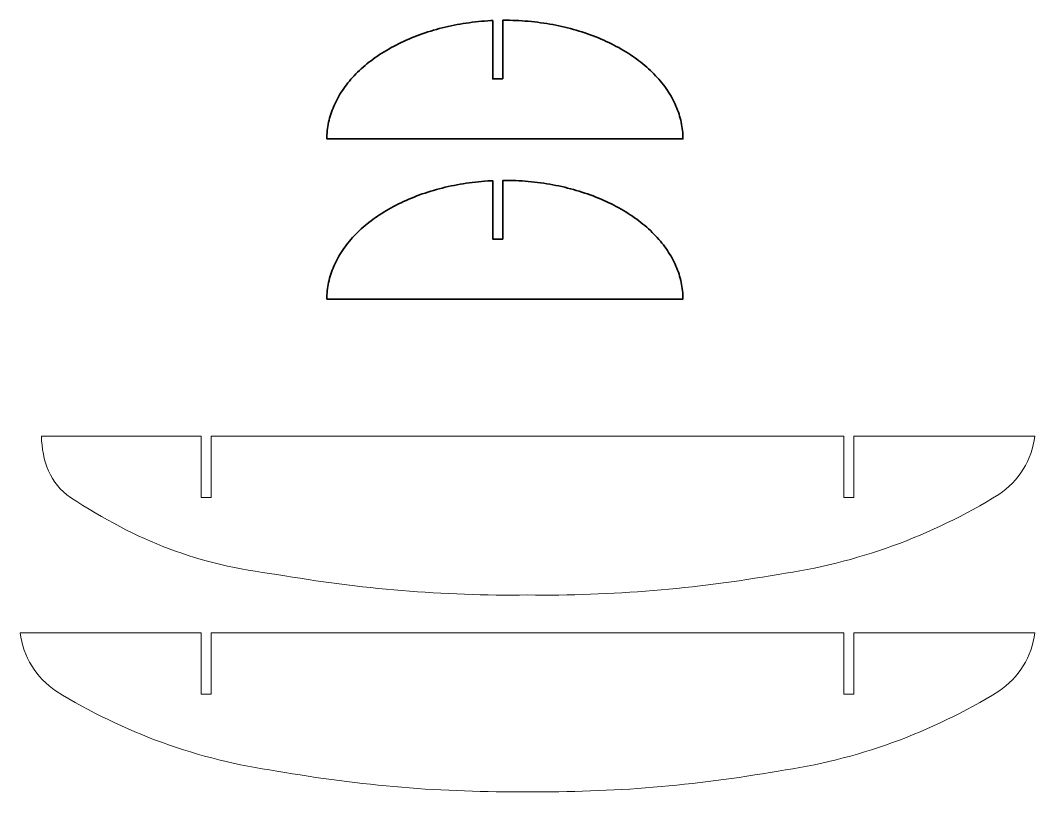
# Model space of a CAD drawing. Header units: centimetres. Extents: x -222 to 550, y -207 to 224.
# Drawn here: x 12.7 to 113, y -203.6 to -127.3 of the extents above; entities that cross this region are included whole.
import ezdxf

# ---------------------------------------------------------------- set-up
doc = ezdxf.new("R2010")
doc.units = ezdxf.units.CM
doc.header["$MEASUREMENT"] = 0

msp = doc.modelspace()

# ---------------------------------------------------------------- linework, layer by layer
at = {"color": 114, "lineweight": 35}
for points in [[(60.39351, -133.05789), (60.39351, -133.05789), (59.39351, -133.05789), (59.39351, -133.05789), (59.39351, -133.05789), (59.39351, -133.05789), (59.39351, -127.28581), (59.39351, -127.28581), (59.39351, -127.28581), (59.39351, -127.28581), (59.2019, -127.29478), (59.2019, -127.29478), (59.2019, -127.29478), (59.2019, -127.29478), (58.89411, -127.31281), (58.89411, -127.31281), (58.89411, -127.31281), (58.89411, -127.31281), (58.58686, -127.33444), (58.58686, -127.33444), (58.58686, -127.33444), (58.58686, -127.33444), (58.28022, -127.35965), (58.28022, -127.35965), (58.28022, -127.35965), (58.28022, -127.35965), (57.9743, -127.38845), (57.9743, -127.38845), (57.9743, -127.38845), (57.9743, -127.38845), (57.66918, -127.42081), (57.66918, -127.42081), (57.66918, -127.42081), (57.66918, -127.42081), (57.36496, -127.45673), (57.36496, -127.45673), (57.36496, -127.45673), (57.36496, -127.45673), (57.06173, -127.4962), (57.06173, -127.4962), (57.06173, -127.4962), (57.06173, -127.4962), (56.75959, -127.53921), (56.75959, -127.53921), (56.75959, -127.53921), (56.75959, -127.53921), (56.45863, -127.58575), (56.45863, -127.58575), (56.45863, -127.58575), (56.45863, -127.58575), (56.15894, -127.63578), (56.15894, -127.63578), (56.15894, -127.63578), (56.15894, -127.63578), (55.86062, -127.68932), (55.86062, -127.68932), (55.86062, -127.68932), (55.86062, -127.68932), (55.56376, -127.74634), (55.56376, -127.74634), (55.56376, -127.74634), (55.56376, -127.74634), (55.26844, -127.80682), (55.26844, -127.80682), (55.26844, -127.80682), (55.26844, -127.80682), (54.97476, -127.87074), (54.97476, -127.87074), (54.97476, -127.87074), (54.97476, -127.87074), (54.68282, -127.93808), (54.68282, -127.93808), (54.68282, -127.93808), (54.68282, -127.93808), (54.39269, -128.00882), (54.39269, -128.00882), (54.39269, -128.00882), (54.39269, -128.00882), (54.10447, -128.08295), (54.10447, -128.08295), (54.10447, -128.08295), (54.10447, -128.08295), (53.81825, -128.16043), (53.81825, -128.16043), (53.81825, -128.16043), (53.81825, -128.16043), (53.53412, -128.24124), (53.53412, -128.24124), (53.53412, -128.24124), (53.53412, -128.24124), (53.25216, -128.32536), (53.25216, -128.32536), (53.25216, -128.32536), (53.25216, -128.32536), (52.97247, -128.41276), (52.97247, -128.41276), (52.97247, -128.41276), (52.97247, -128.41276), (52.69511, -128.50341), (52.69511, -128.50341), (52.69511, -128.50341), (52.69511, -128.50341), (52.4202, -128.5973), (52.4202, -128.5973), (52.4202, -128.5973), (52.4202, -128.5973), (52.14779, -128.69438), (52.14779, -128.69438), (52.14779, -128.69438), (52.14779, -128.69438), (51.87798, -128.79462), (51.87798, -128.79462), (51.87798, -128.79462), (51.87798, -128.79462), (51.61087, -128.89802), (51.61087, -128.89802), (51.61087, -128.89802), (51.61087, -128.89802), (51.34651, -129.00451), (51.34651, -129.00451), (51.34651, -129.00451), (51.34651, -129.00451), (51.08501, -129.11407), (51.08501, -129.11407), (51.08501, -129.11407), (51.08501, -129.11407), (50.82643, -129.22668), (50.82643, -129.22668), (50.82643, -129.22668), (50.82643, -129.22668), (50.57087, -129.34229), (50.57087, -129.34229), (50.57087, -129.34229), (50.57087, -129.34229), (50.31838, -129.46087), (50.31838, -129.46087), (50.31838, -129.46087), (50.31838, -129.46087), (50.06907, -129.58238), (50.06907, -129.58238), (50.06907, -129.58238), (50.06907, -129.58238), (49.82299, -129.70678), (49.82299, -129.70678), (49.82299, -129.70678), (49.82299, -129.70678), (49.58023, -129.83404), (49.58023, -129.83404), (49.58023, -129.83404), (49.58023, -129.83404), (49.34086, -129.96412), (49.34086, -129.96412), (49.34086, -129.96412), (49.34086, -129.96412), (49.10495, -130.09698), (49.10495, -130.09698), (49.10495, -130.09698), (49.10495, -130.09698), (48.87259, -130.23257), (48.87259, -130.23257), (48.87259, -130.23257), (48.87259, -130.23257), (48.64383, -130.37085), (48.64383, -130.37085), (48.64383, -130.37085), (48.64383, -130.37085), (48.41875, -130.5118), (48.41875, -130.5118), (48.41875, -130.5118), (48.41875, -130.5118), (48.19743, -130.65534), (48.19743, -130.65534), (48.19743, -130.65534), (48.19743, -130.65534), (47.97991, -130.80146), (47.97991, -130.80146), (47.97991, -130.80146), (47.97991, -130.80146), (47.76629, -130.95008), (47.76629, -130.95008), (47.76629, -130.95008), (47.76629, -130.95008), (47.55661, -131.10119), (47.55661, -131.10119), (47.55661, -131.10119), (47.55661, -131.10119), (47.35095, -131.25472), (47.35095, -131.25472), (47.35095, -131.25472), (47.35095, -131.25472), (47.14937, -131.41063), (47.14937, -131.41063), (47.14937, -131.41063), (47.14937, -131.41063), (46.95193, -131.56888), (46.95193, -131.56888), (46.95193, -131.56888), (46.95193, -131.56888), (46.75868, -131.7294), (46.75868, -131.7294), (46.75868, -131.7294), (46.75868, -131.7294), (46.56971, -131.89216), (46.56971, -131.89216), (46.56971, -131.89216), (46.56971, -131.89216), (46.38504, -132.0571), (46.38504, -132.0571), (46.38504, -132.0571), (46.38504, -132.0571), (46.20475, -132.22418), (46.20475, -132.22418), (46.20475, -132.22418), (46.20475, -132.22418), (46.0289, -132.39333), (46.0289, -132.39333), (46.0289, -132.39333), (46.0289, -132.39333), (45.85753, -132.56452), (45.85753, -132.56452), (45.85753, -132.56452), (45.85753, -132.56452), (45.6907, -132.73768), (45.6907, -132.73768), (45.6907, -132.73768), (45.6907, -132.73768), (45.52846, -132.91276), (45.52846, -132.91276), (45.52846, -132.91276), (45.52846, -132.91276), (45.37085, -133.08971), (45.37085, -133.08971), (45.37085, -133.08971), (45.37085, -133.08971), (45.21794, -133.26849), (45.21794, -133.26849), (45.21794, -133.26849), (45.21794, -133.26849), (45.06976, -133.44902), (45.06976, -133.44902), (45.06976, -133.44902), (45.06976, -133.44902), (44.92636, -133.63124), (44.92636, -133.63124), (44.92636, -133.63124), (44.92636, -133.63124), (44.78779, -133.81513), (44.78779, -133.81513), (44.78779, -133.81513), (44.78779, -133.81513), (44.65408, -134.00059), (44.65408, -134.00059), (44.65408, -134.00059), (44.65408, -134.00059), (44.52529, -134.1876), (44.52529, -134.1876), (44.52529, -134.1876), (44.52529, -134.1876), (44.40143, -134.37608), (44.40143, -134.37608), (44.40143, -134.37608), (44.40143, -134.37608), (44.28257, -134.56597), (44.28257, -134.56597), (44.28257, -134.56597), (44.28257, -134.56597), (44.16874, -134.75723), (44.16874, -134.75723), (44.16874, -134.75723), (44.16874, -134.75723), (44.05995, -134.9498), (44.05995, -134.9498), (44.05995, -134.9498), (44.05995, -134.9498), (43.95627, -135.1436), (43.95627, -135.1436), (43.95627, -135.1436), (43.95627, -135.1436), (43.8577, -135.33858), (43.8577, -135.33858), (43.8577, -135.33858), (43.8577, -135.33858), (43.76429, -135.53469), (43.76429, -135.53469), (43.76429, -135.53469), (43.76429, -135.53469), (43.67606, -135.73185), (43.67606, -135.73185), (43.67606, -135.73185), (43.67606, -135.73185), (43.59305, -135.93001), (43.59305, -135.93001), (43.59305, -135.93001), (43.59305, -135.93001), (43.51526, -136.12912), (43.51526, -136.12912), (43.51526, -136.12912), (43.51526, -136.12912), (43.44274, -136.32911), (43.44274, -136.32911), (43.44274, -136.32911), (43.44274, -136.32911), (43.3755, -136.52991), (43.3755, -136.52991), (43.3755, -136.52991), (43.3755, -136.52991), (43.31356, -136.73146), (43.31356, -136.73146), (43.31356, -136.73146), (43.31356, -136.73146), (43.25694, -136.93371), (43.25694, -136.93371), (43.25694, -136.93371), (43.25694, -136.93371), (43.20567, -137.13659), (43.20567, -137.13659), (43.20567, -137.13659), (43.20567, -137.13659), (43.15975, -137.34004), (43.15975, -137.34004), (43.15975, -137.34004), (43.15975, -137.34004), (43.11919, -137.54399), (43.11919, -137.54399), (43.11919, -137.54399), (43.11919, -137.54399), (43.08403, -137.74838), (43.08403, -137.74838), (43.08403, -137.74838), (43.08403, -137.74838), (43.05424, -137.95315), (43.05424, -137.95315), (43.05424, -137.95315), (43.05424, -137.95315), (43.02986, -138.15826), (43.02986, -138.15826), (43.02986, -138.15826), (43.02986, -138.15826), (43.0109, -138.36359), (43.0109, -138.36359), (43.0109, -138.36359), (43.0109, -138.36359), (42.99734, -138.56913), (42.99734, -138.56913), (42.99734, -138.56913), (42.99734, -138.56913), (42.98921, -138.77479), (42.98921, -138.77479), (42.98921, -138.77479), (42.98921, -138.77479), (42.9865, -138.98051), (42.9865, -138.98051), (42.9865, -138.98051), (42.9865, -138.98051), (78.1952, -138.98056), (78.1952, -138.98056), (78.1952, -138.98056), (78.1952, -138.98056), (78.19249, -138.77483), (78.19249, -138.77483), (78.19249, -138.77483), (78.19249, -138.77483), (78.18436, -138.56917), (78.18436, -138.56917), (78.18436, -138.56917), (78.18436, -138.56917), (78.17081, -138.36363), (78.17081, -138.36363), (78.17081, -138.36363), (78.17081, -138.36363), (78.15184, -138.15829), (78.15184, -138.15829), (78.15184, -138.15829), (78.15184, -138.15829), (78.12746, -137.95319), (78.12746, -137.95319), (78.12746, -137.95319), (78.12746, -137.95319), (78.09769, -137.74842), (78.09769, -137.74842), (78.09769, -137.74842), (78.09769, -137.74842), (78.06251, -137.54402), (78.06251, -137.54402), (78.06251, -137.54402), (78.06251, -137.54402), (78.02196, -137.34007), (78.02196, -137.34007), (78.02196, -137.34007), (78.02196, -137.34007), (77.97604, -137.13663), (77.97604, -137.13663), (77.97604, -137.13663), (77.97604, -137.13663), (77.92476, -136.93375), (77.92476, -136.93375), (77.92476, -136.93375), (77.92476, -136.93375), (77.86814, -136.73149), (77.86814, -136.73149), (77.86814, -136.73149), (77.86814, -136.73149), (77.80621, -136.52994), (77.80621, -136.52994), (77.80621, -136.52994), (77.80621, -136.52994), (77.73897, -136.32913), (77.73897, -136.32913), (77.73897, -136.32913), (77.73897, -136.32913), (77.66645, -136.12914), (77.66645, -136.12914), (77.66645, -136.12914), (77.66645, -136.12914), (77.58866, -135.93003), (77.58866, -135.93003), (77.58866, -135.93003), (77.58866, -135.93003), (77.50564, -135.73188), (77.50564, -135.73188), (77.50564, -135.73188), (77.50564, -135.73188), (77.41742, -135.53471), (77.41742, -135.53471), (77.41742, -135.53471), (77.41742, -135.53471), (77.32401, -135.3386), (77.32401, -135.3386), (77.32401, -135.3386), (77.32401, -135.3386), (77.22544, -135.14362), (77.22544, -135.14362), (77.22544, -135.14362), (77.22544, -135.14362), (77.12176, -134.94981), (77.12176, -134.94981), (77.12176, -134.94981), (77.12176, -134.94981), (77.01297, -134.75726), (77.01297, -134.75726), (77.01297, -134.75726), (77.01297, -134.75726), (76.89914, -134.566), (76.89914, -134.566), (76.89914, -134.566), (76.89914, -134.566), (76.78027, -134.37609), (76.78027, -134.37609), (76.78027, -134.37609), (76.78027, -134.37609), (76.65643, -134.18762), (76.65643, -134.18762), (76.65643, -134.18762), (76.65643, -134.18762), (76.52763, -134.0006), (76.52763, -134.0006), (76.52763, -134.0006), (76.52763, -134.0006), (76.39392, -133.81514), (76.39392, -133.81514), (76.39392, -133.81514), (76.39392, -133.81514), (76.25535, -133.63126), (76.25535, -133.63126), (76.25535, -133.63126), (76.25535, -133.63126), (76.11194, -133.44903), (76.11194, -133.44903), (76.11194, -133.44903), (76.11194, -133.44903), (75.96377, -133.2685), (75.96377, -133.2685), (75.96377, -133.2685), (75.96377, -133.2685), (75.81085, -133.08973), (75.81085, -133.08973), (75.81085, -133.08973), (75.81085, -133.08973), (75.65325, -132.91277), (75.65325, -132.91277), (75.65325, -132.91277), (75.65325, -132.91277), (75.491, -132.73769), (75.491, -132.73769), (75.491, -132.73769), (75.491, -132.73769), (75.32417, -132.56452), (75.32417, -132.56452), (75.32417, -132.56452), (75.32417, -132.56452), (75.1528, -132.39334), (75.1528, -132.39334), (75.1528, -132.39334), (75.1528, -132.39334), (74.97695, -132.22418), (74.97695, -132.22418), (74.97695, -132.22418), (74.97695, -132.22418), (74.79666, -132.0571), (74.79666, -132.0571), (74.79666, -132.0571), (74.79666, -132.0571), (74.61199, -131.89216), (74.61199, -131.89216), (74.61199, -131.89216), (74.61199, -131.89216), (74.42301, -131.7294), (74.42301, -131.7294), (74.42301, -131.7294), (74.42301, -131.7294), (74.22977, -131.56887), (74.22977, -131.56887), (74.22977, -131.56887), (74.22977, -131.56887), (74.03232, -131.41063), (74.03232, -131.41063), (74.03232, -131.41063), (74.03232, -131.41063), (73.83074, -131.25472), (73.83074, -131.25472), (73.83074, -131.25472), (73.83074, -131.25472), (73.62508, -131.10118), (73.62508, -131.10118), (73.62508, -131.10118), (73.62508, -131.10118), (73.4154, -130.95008), (73.4154, -130.95008), (73.4154, -130.95008), (73.4154, -130.95008), (73.20177, -130.80145), (73.20177, -130.80145), (73.20177, -130.80145), (73.20177, -130.80145), (72.98426, -130.65533), (72.98426, -130.65533), (72.98426, -130.65533), (72.98426, -130.65533), (72.76293, -130.51178), (72.76293, -130.51178), (72.76293, -130.51178), (72.76293, -130.51178), (72.53785, -130.37084), (72.53785, -130.37084), (72.53785, -130.37084), (72.53785, -130.37084), (72.30909, -130.23256), (72.30909, -130.23256), (72.30909, -130.23256), (72.30909, -130.23256), (72.07673, -130.09697), (72.07673, -130.09697), (72.07673, -130.09697), (72.07673, -130.09697), (71.84082, -129.9641), (71.84082, -129.9641), (71.84082, -129.9641), (71.84082, -129.9641), (71.60145, -129.83403), (71.60145, -129.83403), (71.60145, -129.83403), (71.60145, -129.83403), (71.35868, -129.70677), (71.35868, -129.70677), (71.35868, -129.70677), (71.35868, -129.70677), (71.1126, -129.58235), (71.1126, -129.58235), (71.1126, -129.58235), (71.1126, -129.58235), (70.86329, -129.46085), (70.86329, -129.46085), (70.86329, -129.46085), (70.86329, -129.46085), (70.6108, -129.34227), (70.6108, -129.34227), (70.6108, -129.34227), (70.6108, -129.34227), (70.35523, -129.22667), (70.35523, -129.22667), (70.35523, -129.22667), (70.35523, -129.22667), (70.09665, -129.11406), (70.09665, -129.11406), (70.09665, -129.11406), (70.09665, -129.11406), (69.83514, -129.00449), (69.83514, -129.00449), (69.83514, -129.00449), (69.83514, -129.00449), (69.57079, -128.898), (69.57079, -128.898), (69.57079, -128.898), (69.57079, -128.898), (69.30367, -128.79461), (69.30367, -128.79461), (69.30367, -128.79461), (69.30367, -128.79461), (69.03387, -128.69437), (69.03387, -128.69437), (69.03387, -128.69437), (69.03387, -128.69437), (68.76146, -128.59728), (68.76146, -128.59728), (68.76146, -128.59728), (68.76146, -128.59728), (68.48654, -128.5034), (68.48654, -128.5034), (68.48654, -128.5034), (68.48654, -128.5034), (68.20918, -128.41274), (68.20918, -128.41274), (68.20918, -128.41274), (68.20918, -128.41274), (67.92948, -128.32533), (67.92948, -128.32533), (67.92948, -128.32533), (67.92948, -128.32533), (67.64753, -128.24122), (67.64753, -128.24122), (67.64753, -128.24122), (67.64753, -128.24122), (67.36339, -128.16041), (67.36339, -128.16041), (67.36339, -128.16041), (67.36339, -128.16041), (67.07717, -128.08293), (67.07717, -128.08293), (67.07717, -128.08293), (67.07717, -128.08293), (66.78895, -128.00881), (66.78895, -128.00881), (66.78895, -128.00881), (66.78895, -128.00881), (66.49882, -127.93807), (66.49882, -127.93807), (66.49882, -127.93807), (66.49882, -127.93807), (66.20688, -127.87073), (66.20688, -127.87073), (66.20688, -127.87073), (66.20688, -127.87073), (65.9132, -127.8068), (65.9132, -127.8068), (65.9132, -127.8068), (65.9132, -127.8068), (65.61788, -127.74633), (65.61788, -127.74633), (65.61788, -127.74633), (65.61788, -127.74633), (65.32102, -127.68931), (65.32102, -127.68931), (65.32102, -127.68931), (65.32102, -127.68931), (65.0227, -127.63578), (65.0227, -127.63578), (65.0227, -127.63578), (65.0227, -127.63578), (64.72301, -127.58574), (64.72301, -127.58574), (64.72301, -127.58574), (64.72301, -127.58574), (64.42205, -127.5392), (64.42205, -127.5392), (64.42205, -127.5392), (64.42205, -127.5392), (64.11991, -127.4962), (64.11991, -127.4962), (64.11991, -127.4962), (64.11991, -127.4962), (63.81668, -127.45672), (63.81668, -127.45672), (63.81668, -127.45672), (63.81668, -127.45672), (63.51246, -127.42079), (63.51246, -127.42079), (63.51246, -127.42079), (63.51246, -127.42079), (63.20734, -127.38843), (63.20734, -127.38843), (63.20734, -127.38843), (63.20734, -127.38843), (62.90141, -127.35965), (62.90141, -127.35965), (62.90141, -127.35965), (62.90141, -127.35965), (62.59478, -127.33443), (62.59478, -127.33443), (62.59478, -127.33443), (62.59478, -127.33443), (62.28752, -127.31281), (62.28752, -127.31281), (62.28752, -127.31281), (62.28752, -127.31281), (61.97974, -127.29478), (61.97974, -127.29478), (61.97974, -127.29478), (61.97974, -127.29478), (61.67154, -127.28035), (61.67154, -127.28035), (61.67154, -127.28035), (61.67154, -127.28035), (61.363, -127.26952), (61.363, -127.26952), (61.363, -127.26952), (61.363, -127.26952), (61.05422, -127.2623), (61.05422, -127.2623), (61.05422, -127.2623), (61.05422, -127.2623), (60.74531, -127.25868), (60.74531, -127.25868), (60.74531, -127.25868), (60.74531, -127.25868), (60.43633, -127.25868), (60.43633, -127.25868), (60.43633, -127.25868), (60.43633, -127.25868), (60.39351, -127.25918), (60.39351, -127.25918), (60.39351, -127.25918), (60.39351, -127.25918), (60.39351, -133.05789), (60.39351, -133.05789)], [(60.39351, -148.88666), (60.39351, -148.88666), (59.39351, -148.88666), (59.39351, -148.88666), (59.39351, -148.88666), (59.39351, -148.88666), (59.39351, -143.11458), (59.39351, -143.11458), (59.39351, -143.11458), (59.39351, -143.11458), (59.2019, -143.12355), (59.2019, -143.12355), (59.2019, -143.12355), (59.2019, -143.12355), (58.89411, -143.14158), (58.89411, -143.14158), (58.89411, -143.14158), (58.89411, -143.14158), (58.58686, -143.16321), (58.58686, -143.16321), (58.58686, -143.16321), (58.58686, -143.16321), (58.28022, -143.18842), (58.28022, -143.18842), (58.28022, -143.18842), (58.28022, -143.18842), (57.9743, -143.21722), (57.9743, -143.21722), (57.9743, -143.21722), (57.9743, -143.21722), (57.66918, -143.24958), (57.66918, -143.24958), (57.66918, -143.24958), (57.66918, -143.24958), (57.36496, -143.2855), (57.36496, -143.2855), (57.36496, -143.2855), (57.36496, -143.2855), (57.06173, -143.32497), (57.06173, -143.32497), (57.06173, -143.32497), (57.06173, -143.32497), (56.75959, -143.36798), (56.75959, -143.36798), (56.75959, -143.36798), (56.75959, -143.36798), (56.45863, -143.41452), (56.45863, -143.41452), (56.45863, -143.41452), (56.45863, -143.41452), (56.15894, -143.46455), (56.15894, -143.46455), (56.15894, -143.46455), (56.15894, -143.46455), (55.86062, -143.51809), (55.86062, -143.51809), (55.86062, -143.51809), (55.86062, -143.51809), (55.56376, -143.57511), (55.56376, -143.57511), (55.56376, -143.57511), (55.56376, -143.57511), (55.26844, -143.63559), (55.26844, -143.63559), (55.26844, -143.63559), (55.26844, -143.63559), (54.97476, -143.69951), (54.97476, -143.69951), (54.97476, -143.69951), (54.97476, -143.69951), (54.68282, -143.76685), (54.68282, -143.76685), (54.68282, -143.76685), (54.68282, -143.76685), (54.39269, -143.83759), (54.39269, -143.83759), (54.39269, -143.83759), (54.39269, -143.83759), (54.10447, -143.91172), (54.10447, -143.91172), (54.10447, -143.91172), (54.10447, -143.91172), (53.81825, -143.9892), (53.81825, -143.9892), (53.81825, -143.9892), (53.81825, -143.9892), (53.53412, -144.07001), (53.53412, -144.07001), (53.53412, -144.07001), (53.53412, -144.07001), (53.25216, -144.15413), (53.25216, -144.15413), (53.25216, -144.15413), (53.25216, -144.15413), (52.97247, -144.24153), (52.97247, -144.24153), (52.97247, -144.24153), (52.97247, -144.24153), (52.69511, -144.33218), (52.69511, -144.33218), (52.69511, -144.33218), (52.69511, -144.33218), (52.4202, -144.42607), (52.4202, -144.42607), (52.4202, -144.42607), (52.4202, -144.42607), (52.14779, -144.52315), (52.14779, -144.52315), (52.14779, -144.52315), (52.14779, -144.52315), (51.87798, -144.62339), (51.87798, -144.62339), (51.87798, -144.62339), (51.87798, -144.62339), (51.61087, -144.72679), (51.61087, -144.72679), (51.61087, -144.72679), (51.61087, -144.72679), (51.34651, -144.83328), (51.34651, -144.83328), (51.34651, -144.83328), (51.34651, -144.83328), (51.08501, -144.94284), (51.08501, -144.94284), (51.08501, -144.94284), (51.08501, -144.94284), (50.82643, -145.05545), (50.82643, -145.05545), (50.82643, -145.05545), (50.82643, -145.05545), (50.57087, -145.17106), (50.57087, -145.17106), (50.57087, -145.17106), (50.57087, -145.17106), (50.31838, -145.28964), (50.31838, -145.28964), (50.31838, -145.28964), (50.31838, -145.28964), (50.06907, -145.41115), (50.06907, -145.41115), (50.06907, -145.41115), (50.06907, -145.41115), (49.82299, -145.53555), (49.82299, -145.53555), (49.82299, -145.53555), (49.82299, -145.53555), (49.58023, -145.66281), (49.58023, -145.66281), (49.58023, -145.66281), (49.58023, -145.66281), (49.34086, -145.79289), (49.34086, -145.79289), (49.34086, -145.79289), (49.34086, -145.79289), (49.10495, -145.92575), (49.10495, -145.92575), (49.10495, -145.92575), (49.10495, -145.92575), (48.87259, -146.06134), (48.87259, -146.06134), (48.87259, -146.06134), (48.87259, -146.06134), (48.64383, -146.19962), (48.64383, -146.19962), (48.64383, -146.19962), (48.64383, -146.19962), (48.41875, -146.34057), (48.41875, -146.34057), (48.41875, -146.34057), (48.41875, -146.34057), (48.19743, -146.48411), (48.19743, -146.48411), (48.19743, -146.48411), (48.19743, -146.48411), (47.97991, -146.63023), (47.97991, -146.63023), (47.97991, -146.63023), (47.97991, -146.63023), (47.76629, -146.77885), (47.76629, -146.77885), (47.76629, -146.77885), (47.76629, -146.77885), (47.55661, -146.92996), (47.55661, -146.92996), (47.55661, -146.92996), (47.55661, -146.92996), (47.35095, -147.08349), (47.35095, -147.08349), (47.35095, -147.08349), (47.35095, -147.08349), (47.14937, -147.2394), (47.14937, -147.2394), (47.14937, -147.2394), (47.14937, -147.2394), (46.95193, -147.39765), (46.95193, -147.39765), (46.95193, -147.39765), (46.95193, -147.39765), (46.75868, -147.55817), (46.75868, -147.55817), (46.75868, -147.55817), (46.75868, -147.55817), (46.56971, -147.72093), (46.56971, -147.72093), (46.56971, -147.72093), (46.56971, -147.72093), (46.38504, -147.88587), (46.38504, -147.88587), (46.38504, -147.88587), (46.38504, -147.88587), (46.20475, -148.05295), (46.20475, -148.05295), (46.20475, -148.05295), (46.20475, -148.05295), (46.0289, -148.2221), (46.0289, -148.2221), (46.0289, -148.2221), (46.0289, -148.2221), (45.85753, -148.39329), (45.85753, -148.39329), (45.85753, -148.39329), (45.85753, -148.39329), (45.6907, -148.56645), (45.6907, -148.56645), (45.6907, -148.56645), (45.6907, -148.56645), (45.52846, -148.74153), (45.52846, -148.74153), (45.52846, -148.74153), (45.52846, -148.74153), (45.37085, -148.91848), (45.37085, -148.91848), (45.37085, -148.91848), (45.37085, -148.91848), (45.21794, -149.09726), (45.21794, -149.09726), (45.21794, -149.09726), (45.21794, -149.09726), (45.06976, -149.27779), (45.06976, -149.27779), (45.06976, -149.27779), (45.06976, -149.27779), (44.92636, -149.46001), (44.92636, -149.46001), (44.92636, -149.46001), (44.92636, -149.46001), (44.78779, -149.6439), (44.78779, -149.6439), (44.78779, -149.6439), (44.78779, -149.6439), (44.65408, -149.82936), (44.65408, -149.82936), (44.65408, -149.82936), (44.65408, -149.82936), (44.52529, -150.01637), (44.52529, -150.01637), (44.52529, -150.01637), (44.52529, -150.01637), (44.40143, -150.20485), (44.40143, -150.20485), (44.40143, -150.20485), (44.40143, -150.20485), (44.28257, -150.39474), (44.28257, -150.39474), (44.28257, -150.39474), (44.28257, -150.39474), (44.16874, -150.586), (44.16874, -150.586), (44.16874, -150.586), (44.16874, -150.586), (44.05995, -150.77857), (44.05995, -150.77857), (44.05995, -150.77857), (44.05995, -150.77857), (43.95627, -150.97237), (43.95627, -150.97237), (43.95627, -150.97237), (43.95627, -150.97237), (43.8577, -151.16735), (43.8577, -151.16735), (43.8577, -151.16735), (43.8577, -151.16735), (43.76429, -151.36346), (43.76429, -151.36346), (43.76429, -151.36346), (43.76429, -151.36346), (43.67606, -151.56062), (43.67606, -151.56062), (43.67606, -151.56062), (43.67606, -151.56062), (43.59305, -151.75878), (43.59305, -151.75878), (43.59305, -151.75878), (43.59305, -151.75878), (43.51526, -151.95789), (43.51526, -151.95789), (43.51526, -151.95789), (43.51526, -151.95789), (43.44274, -152.15788), (43.44274, -152.15788), (43.44274, -152.15788), (43.44274, -152.15788), (43.3755, -152.35868), (43.3755, -152.35868), (43.3755, -152.35868), (43.3755, -152.35868), (43.31356, -152.56023), (43.31356, -152.56023), (43.31356, -152.56023), (43.31356, -152.56023), (43.25694, -152.76248), (43.25694, -152.76248), (43.25694, -152.76248), (43.25694, -152.76248), (43.20567, -152.96536), (43.20567, -152.96536), (43.20567, -152.96536), (43.20567, -152.96536), (43.15975, -153.16881), (43.15975, -153.16881), (43.15975, -153.16881), (43.15975, -153.16881), (43.11919, -153.37276), (43.11919, -153.37276), (43.11919, -153.37276), (43.11919, -153.37276), (43.08403, -153.57715), (43.08403, -153.57715), (43.08403, -153.57715), (43.08403, -153.57715), (43.05424, -153.78192), (43.05424, -153.78192), (43.05424, -153.78192), (43.05424, -153.78192), (43.02986, -153.98703), (43.02986, -153.98703), (43.02986, -153.98703), (43.02986, -153.98703), (43.0109, -154.19236), (43.0109, -154.19236), (43.0109, -154.19236), (43.0109, -154.19236), (42.99734, -154.3979), (42.99734, -154.3979), (42.99734, -154.3979), (42.99734, -154.3979), (42.98921, -154.60356), (42.98921, -154.60356), (42.98921, -154.60356), (42.98921, -154.60356), (42.9865, -154.80928), (42.9865, -154.80928), (42.9865, -154.80928), (42.9865, -154.80928), (78.1952, -154.80933), (78.1952, -154.80933), (78.1952, -154.80933), (78.1952, -154.80933), (78.19249, -154.6036), (78.19249, -154.6036), (78.19249, -154.6036), (78.19249, -154.6036), (78.18436, -154.39794), (78.18436, -154.39794), (78.18436, -154.39794), (78.18436, -154.39794), (78.17081, -154.1924), (78.17081, -154.1924), (78.17081, -154.1924), (78.17081, -154.1924), (78.15184, -153.98706), (78.15184, -153.98706), (78.15184, -153.98706), (78.15184, -153.98706), (78.12746, -153.78196), (78.12746, -153.78196), (78.12746, -153.78196), (78.12746, -153.78196), (78.09769, -153.57719), (78.09769, -153.57719), (78.09769, -153.57719), (78.09769, -153.57719), (78.06251, -153.37279), (78.06251, -153.37279), (78.06251, -153.37279), (78.06251, -153.37279), (78.02196, -153.16884), (78.02196, -153.16884), (78.02196, -153.16884), (78.02196, -153.16884), (77.97604, -152.9654), (77.97604, -152.9654), (77.97604, -152.9654), (77.97604, -152.9654), (77.92476, -152.76252), (77.92476, -152.76252), (77.92476, -152.76252), (77.92476, -152.76252), (77.86814, -152.56026), (77.86814, -152.56026), (77.86814, -152.56026), (77.86814, -152.56026), (77.80621, -152.35871), (77.80621, -152.35871), (77.80621, -152.35871), (77.80621, -152.35871), (77.73897, -152.1579), (77.73897, -152.1579), (77.73897, -152.1579), (77.73897, -152.1579), (77.66645, -151.95791), (77.66645, -151.95791), (77.66645, -151.95791), (77.66645, -151.95791), (77.58866, -151.7588), (77.58866, -151.7588), (77.58866, -151.7588), (77.58866, -151.7588), (77.50564, -151.56065), (77.50564, -151.56065), (77.50564, -151.56065), (77.50564, -151.56065), (77.41742, -151.36348), (77.41742, -151.36348), (77.41742, -151.36348), (77.41742, -151.36348), (77.32401, -151.16737), (77.32401, -151.16737), (77.32401, -151.16737), (77.32401, -151.16737), (77.22544, -150.97239), (77.22544, -150.97239), (77.22544, -150.97239), (77.22544, -150.97239), (77.12176, -150.77858), (77.12176, -150.77858), (77.12176, -150.77858), (77.12176, -150.77858), (77.01297, -150.58603), (77.01297, -150.58603), (77.01297, -150.58603), (77.01297, -150.58603), (76.89914, -150.39477), (76.89914, -150.39477), (76.89914, -150.39477), (76.89914, -150.39477), (76.78027, -150.20486), (76.78027, -150.20486), (76.78027, -150.20486), (76.78027, -150.20486), (76.65643, -150.01639), (76.65643, -150.01639), (76.65643, -150.01639), (76.65643, -150.01639), (76.52763, -149.82937), (76.52763, -149.82937), (76.52763, -149.82937), (76.52763, -149.82937), (76.39392, -149.64391), (76.39392, -149.64391), (76.39392, -149.64391), (76.39392, -149.64391), (76.25535, -149.46003), (76.25535, -149.46003), (76.25535, -149.46003), (76.25535, -149.46003), (76.11194, -149.2778), (76.11194, -149.2778), (76.11194, -149.2778), (76.11194, -149.2778), (75.96377, -149.09727), (75.96377, -149.09727), (75.96377, -149.09727), (75.96377, -149.09727), (75.81085, -148.9185), (75.81085, -148.9185), (75.81085, -148.9185), (75.81085, -148.9185), (75.65325, -148.74154), (75.65325, -148.74154), (75.65325, -148.74154), (75.65325, -148.74154), (75.491, -148.56646), (75.491, -148.56646), (75.491, -148.56646), (75.491, -148.56646), (75.32417, -148.39329), (75.32417, -148.39329), (75.32417, -148.39329), (75.32417, -148.39329), (75.1528, -148.22211), (75.1528, -148.22211), (75.1528, -148.22211), (75.1528, -148.22211), (74.97695, -148.05295), (74.97695, -148.05295), (74.97695, -148.05295), (74.97695, -148.05295), (74.79666, -147.88587), (74.79666, -147.88587), (74.79666, -147.88587), (74.79666, -147.88587), (74.61199, -147.72093), (74.61199, -147.72093), (74.61199, -147.72093), (74.61199, -147.72093), (74.42301, -147.55817), (74.42301, -147.55817), (74.42301, -147.55817), (74.42301, -147.55817), (74.22977, -147.39764), (74.22977, -147.39764), (74.22977, -147.39764), (74.22977, -147.39764), (74.03232, -147.2394), (74.03232, -147.2394), (74.03232, -147.2394), (74.03232, -147.2394), (73.83074, -147.08349), (73.83074, -147.08349), (73.83074, -147.08349), (73.83074, -147.08349), (73.62508, -146.92995), (73.62508, -146.92995), (73.62508, -146.92995), (73.62508, -146.92995), (73.4154, -146.77885), (73.4154, -146.77885), (73.4154, -146.77885), (73.4154, -146.77885), (73.20177, -146.63022), (73.20177, -146.63022), (73.20177, -146.63022), (73.20177, -146.63022), (72.98426, -146.4841), (72.98426, -146.4841), (72.98426, -146.4841), (72.98426, -146.4841), (72.76293, -146.34055), (72.76293, -146.34055), (72.76293, -146.34055), (72.76293, -146.34055), (72.53785, -146.19961), (72.53785, -146.19961), (72.53785, -146.19961), (72.53785, -146.19961), (72.30909, -146.06133), (72.30909, -146.06133), (72.30909, -146.06133), (72.30909, -146.06133), (72.07673, -145.92574), (72.07673, -145.92574), (72.07673, -145.92574), (72.07673, -145.92574), (71.84082, -145.79287), (71.84082, -145.79287), (71.84082, -145.79287), (71.84082, -145.79287), (71.60145, -145.6628), (71.60145, -145.6628), (71.60145, -145.6628), (71.60145, -145.6628), (71.35868, -145.53554), (71.35868, -145.53554), (71.35868, -145.53554), (71.35868, -145.53554), (71.1126, -145.41112), (71.1126, -145.41112), (71.1126, -145.41112), (71.1126, -145.41112), (70.86329, -145.28962), (70.86329, -145.28962), (70.86329, -145.28962), (70.86329, -145.28962), (70.6108, -145.17104), (70.6108, -145.17104), (70.6108, -145.17104), (70.6108, -145.17104), (70.35523, -145.05544), (70.35523, -145.05544), (70.35523, -145.05544), (70.35523, -145.05544), (70.09665, -144.94283), (70.09665, -144.94283), (70.09665, -144.94283), (70.09665, -144.94283), (69.83514, -144.83326), (69.83514, -144.83326), (69.83514, -144.83326), (69.83514, -144.83326), (69.57079, -144.72677), (69.57079, -144.72677), (69.57079, -144.72677), (69.57079, -144.72677), (69.30367, -144.62338), (69.30367, -144.62338), (69.30367, -144.62338), (69.30367, -144.62338), (69.03387, -144.52314), (69.03387, -144.52314), (69.03387, -144.52314), (69.03387, -144.52314), (68.76146, -144.42605), (68.76146, -144.42605), (68.76146, -144.42605), (68.76146, -144.42605), (68.48654, -144.33217), (68.48654, -144.33217), (68.48654, -144.33217), (68.48654, -144.33217), (68.20918, -144.24151), (68.20918, -144.24151), (68.20918, -144.24151), (68.20918, -144.24151), (67.92948, -144.1541), (67.92948, -144.1541), (67.92948, -144.1541), (67.92948, -144.1541), (67.64753, -144.06999), (67.64753, -144.06999), (67.64753, -144.06999), (67.64753, -144.06999), (67.36339, -143.98918), (67.36339, -143.98918), (67.36339, -143.98918), (67.36339, -143.98918), (67.07717, -143.9117), (67.07717, -143.9117), (67.07717, -143.9117), (67.07717, -143.9117), (66.78895, -143.83758), (66.78895, -143.83758), (66.78895, -143.83758), (66.78895, -143.83758), (66.49882, -143.76684), (66.49882, -143.76684), (66.49882, -143.76684), (66.49882, -143.76684), (66.20688, -143.6995), (66.20688, -143.6995), (66.20688, -143.6995), (66.20688, -143.6995), (65.9132, -143.63557), (65.9132, -143.63557), (65.9132, -143.63557), (65.9132, -143.63557), (65.61788, -143.5751), (65.61788, -143.5751), (65.61788, -143.5751), (65.61788, -143.5751), (65.32102, -143.51808), (65.32102, -143.51808), (65.32102, -143.51808), (65.32102, -143.51808), (65.0227, -143.46455), (65.0227, -143.46455), (65.0227, -143.46455), (65.0227, -143.46455), (64.72301, -143.41451), (64.72301, -143.41451), (64.72301, -143.41451), (64.72301, -143.41451), (64.42205, -143.36797), (64.42205, -143.36797), (64.42205, -143.36797), (64.42205, -143.36797), (64.11991, -143.32497), (64.11991, -143.32497), (64.11991, -143.32497), (64.11991, -143.32497), (63.81668, -143.28549), (63.81668, -143.28549), (63.81668, -143.28549), (63.81668, -143.28549), (63.51246, -143.24956), (63.51246, -143.24956), (63.51246, -143.24956), (63.51246, -143.24956), (63.20734, -143.2172), (63.20734, -143.2172), (63.20734, -143.2172), (63.20734, -143.2172), (62.90141, -143.18842), (62.90141, -143.18842), (62.90141, -143.18842), (62.90141, -143.18842), (62.59478, -143.1632), (62.59478, -143.1632), (62.59478, -143.1632), (62.59478, -143.1632), (62.28752, -143.14158), (62.28752, -143.14158), (62.28752, -143.14158), (62.28752, -143.14158), (61.97974, -143.12355), (61.97974, -143.12355), (61.97974, -143.12355), (61.97974, -143.12355), (61.67154, -143.10912), (61.67154, -143.10912), (61.67154, -143.10912), (61.67154, -143.10912), (61.363, -143.09829), (61.363, -143.09829), (61.363, -143.09829), (61.363, -143.09829), (61.05422, -143.09107), (61.05422, -143.09107), (61.05422, -143.09107), (61.05422, -143.09107), (60.74531, -143.08745), (60.74531, -143.08745), (60.74531, -143.08745), (60.74531, -143.08745), (60.43633, -143.08745), (60.43633, -143.08745), (60.43633, -143.08745), (60.43633, -143.08745), (60.39351, -143.08795), (60.39351, -143.08795), (60.39351, -143.08795), (60.39351, -143.08795), (60.39351, -148.88666), (60.39351, -148.88666)]]:
    msp.add_open_spline(points, degree=3, knots=[0, 0, 0, 0, 0.005494505, 0.005494505, 0.005494505, 0.005494505, 0.010989011, 0.010989011, 0.010989011, 0.010989011, 0.016483516, 0.016483516, 0.016483516, 0.016483516, 0.021978022, 0.021978022, 0.021978022, 0.021978022, 0.027472527, 0.027472527, 0.027472527, 0.027472527, 0.032967033, 0.032967033, 0.032967033, 0.032967033, 0.038461538, 0.038461538, 0.038461538, 0.038461538, 0.043956044, 0.043956044, 0.043956044, 0.043956044, 0.049450549, 0.049450549, 0.049450549, 0.049450549, 0.054945055, 0.054945055, 0.054945055, 0.054945055, 0.06043956, 0.06043956, 0.06043956, 0.06043956, 0.065934066, 0.065934066, 0.065934066, 0.065934066, 0.071428571, 0.071428571, 0.071428571, 0.071428571, 0.076923077, 0.076923077, 0.076923077, 0.076923077, 0.082417582, 0.082417582, 0.082417582, 0.082417582, 0.087912088, 0.087912088, 0.087912088, 0.087912088, 0.093406593, 0.093406593, 0.093406593, 0.093406593, 0.098901099, 0.098901099, 0.098901099, 0.098901099, 0.104395604, 0.104395604, 0.104395604, 0.104395604, 0.10989011, 0.10989011, 0.10989011, 0.10989011, 0.115384615, 0.115384615, 0.115384615, 0.115384615, 0.120879121, 0.120879121, 0.120879121, 0.120879121, 0.126373626, 0.126373626, 0.126373626, 0.126373626, 0.131868132, 0.131868132, 0.131868132, 0.131868132, 0.137362637, 0.137362637, 0.137362637, 0.137362637, 0.142857143, 0.142857143, 0.142857143, 0.142857143, 0.148351648, 0.148351648, 0.148351648, 0.148351648, 0.153846154, 0.153846154, 0.153846154, 0.153846154, 0.159340659, 0.159340659, 0.159340659, 0.159340659, 0.164835165, 0.164835165, 0.164835165, 0.164835165, 0.17032967, 0.17032967, 0.17032967, 0.17032967, 0.175824176, 0.175824176, 0.175824176, 0.175824176, 0.181318681, 0.181318681, 0.181318681, 0.181318681, 0.186813187, 0.186813187, 0.186813187, 0.186813187, 0.192307692, 0.192307692, 0.192307692, 0.192307692, 0.197802198, 0.197802198, 0.197802198, 0.197802198, 0.203296703, 0.203296703, 0.203296703, 0.203296703, 0.208791209, 0.208791209, 0.208791209, 0.208791209, 0.214285714, 0.214285714, 0.214285714, 0.214285714, 0.21978022, 0.21978022, 0.21978022, 0.21978022, 0.225274725, 0.225274725, 0.225274725, 0.225274725, 0.230769231, 0.230769231, 0.230769231, 0.230769231, 0.236263736, 0.236263736, 0.236263736, 0.236263736, 0.241758242, 0.241758242, 0.241758242, 0.241758242, 0.247252747, 0.247252747, 0.247252747, 0.247252747, 0.252747253, 0.252747253, 0.252747253, 0.252747253, 0.258241758, 0.258241758, 0.258241758, 0.258241758, 0.263736264, 0.263736264, 0.263736264, 0.263736264, 0.269230769, 0.269230769, 0.269230769, 0.269230769, 0.274725275, 0.274725275, 0.274725275, 0.274725275, 0.28021978, 0.28021978, 0.28021978, 0.28021978, 0.285714286, 0.285714286, 0.285714286, 0.285714286, 0.291208791, 0.291208791, 0.291208791, 0.291208791, 0.296703297, 0.296703297, 0.296703297, 0.296703297, 0.302197802, 0.302197802, 0.302197802, 0.302197802, 0.307692308, 0.307692308, 0.307692308, 0.307692308, 0.313186813, 0.313186813, 0.313186813, 0.313186813, 0.318681319, 0.318681319, 0.318681319, 0.318681319, 0.324175824, 0.324175824, 0.324175824, 0.324175824, 0.32967033, 0.32967033, 0.32967033, 0.32967033, 0.335164835, 0.335164835, 0.335164835, 0.335164835, 0.340659341, 0.340659341, 0.340659341, 0.340659341, 0.346153846, 0.346153846, 0.346153846, 0.346153846, 0.351648352, 0.351648352, 0.351648352, 0.351648352, 0.357142857, 0.357142857, 0.357142857, 0.357142857, 0.362637363, 0.362637363, 0.362637363, 0.362637363, 0.368131868, 0.368131868, 0.368131868, 0.368131868, 0.373626374, 0.373626374, 0.373626374, 0.373626374, 0.379120879, 0.379120879, 0.379120879, 0.379120879, 0.384615385, 0.384615385, 0.384615385, 0.384615385, 0.39010989, 0.39010989, 0.39010989, 0.39010989, 0.395604396, 0.395604396, 0.395604396, 0.395604396, 0.401098901, 0.401098901, 0.401098901, 0.401098901, 0.406593407, 0.406593407, 0.406593407, 0.406593407, 0.412087912, 0.412087912, 0.412087912, 0.412087912, 0.417582418, 0.417582418, 0.417582418, 0.417582418, 0.423076923, 0.423076923, 0.423076923, 0.423076923, 0.428571429, 0.428571429, 0.428571429, 0.428571429, 0.434065934, 0.434065934, 0.434065934, 0.434065934, 0.43956044, 0.43956044, 0.43956044, 0.43956044, 0.445054945, 0.445054945, 0.445054945, 0.445054945, 0.450549451, 0.450549451, 0.450549451, 0.450549451, 0.456043956, 0.456043956, 0.456043956, 0.456043956, 0.461538462, 0.461538462, 0.461538462, 0.461538462, 0.467032967, 0.467032967, 0.467032967, 0.467032967, 0.472527473, 0.472527473, 0.472527473, 0.472527473, 0.478021978, 0.478021978, 0.478021978, 0.478021978, 0.483516484, 0.483516484, 0.483516484, 0.483516484, 0.489010989, 0.489010989, 0.489010989, 0.489010989, 0.494505495, 0.494505495, 0.494505495, 0.494505495, 0.5, 0.5, 0.5, 0.5, 0.505494505, 0.505494505, 0.505494505, 0.505494505, 0.510989011, 0.510989011, 0.510989011, 0.510989011, 0.516483516, 0.516483516, 0.516483516, 0.516483516, 0.521978022, 0.521978022, 0.521978022, 0.521978022, 0.527472527, 0.527472527, 0.527472527, 0.527472527, 0.532967033, 0.532967033, 0.532967033, 0.532967033, 0.538461538, 0.538461538, 0.538461538, 0.538461538, 0.543956044, 0.543956044, 0.543956044, 0.543956044, 0.549450549, 0.549450549, 0.549450549, 0.549450549, 0.554945055, 0.554945055, 0.554945055, 0.554945055, 0.56043956, 0.56043956, 0.56043956, 0.56043956, 0.565934066, 0.565934066, 0.565934066, 0.565934066, 0.571428571, 0.571428571, 0.571428571, 0.571428571, 0.576923077, 0.576923077, 0.576923077, 0.576923077, 0.582417582, 0.582417582, 0.582417582, 0.582417582, 0.587912088, 0.587912088, 0.587912088, 0.587912088, 0.593406593, 0.593406593, 0.593406593, 0.593406593, 0.598901099, 0.598901099, 0.598901099, 0.598901099, 0.604395604, 0.604395604, 0.604395604, 0.604395604, 0.60989011, 0.60989011, 0.60989011, 0.60989011, 0.615384615, 0.615384615, 0.615384615, 0.615384615, 0.620879121, 0.620879121, 0.620879121, 0.620879121, 0.626373626, 0.626373626, 0.626373626, 0.626373626, 0.631868132, 0.631868132, 0.631868132, 0.631868132, 0.637362637, 0.637362637, 0.637362637, 0.637362637, 0.642857143, 0.642857143, 0.642857143, 0.642857143, 0.648351648, 0.648351648, 0.648351648, 0.648351648, 0.653846154, 0.653846154, 0.653846154, 0.653846154, 0.659340659, 0.659340659, 0.659340659, 0.659340659, 0.664835165, 0.664835165, 0.664835165, 0.664835165, 0.67032967, 0.67032967, 0.67032967, 0.67032967, 0.675824176, 0.675824176, 0.675824176, 0.675824176, 0.681318681, 0.681318681, 0.681318681, 0.681318681, 0.686813187, 0.686813187, 0.686813187, 0.686813187, 0.692307692, 0.692307692, 0.692307692, 0.692307692, 0.697802198, 0.697802198, 0.697802198, 0.697802198, 0.703296703, 0.703296703, 0.703296703, 0.703296703, 0.708791209, 0.708791209, 0.708791209, 0.708791209, 0.714285714, 0.714285714, 0.714285714, 0.714285714, 0.71978022, 0.71978022, 0.71978022, 0.71978022, 0.725274725, 0.725274725, 0.725274725, 0.725274725, 0.730769231, 0.730769231, 0.730769231, 0.730769231, 0.736263736, 0.736263736, 0.736263736, 0.736263736, 0.741758242, 0.741758242, 0.741758242, 0.741758242, 0.747252747, 0.747252747, 0.747252747, 0.747252747, 0.752747253, 0.752747253, 0.752747253, 0.752747253, 0.758241758, 0.758241758, 0.758241758, 0.758241758, 0.763736264, 0.763736264, 0.763736264, 0.763736264, 0.769230769, 0.769230769, 0.769230769, 0.769230769, 0.774725275, 0.774725275, 0.774725275, 0.774725275, 0.78021978, 0.78021978, 0.78021978, 0.78021978, 0.785714286, 0.785714286, 0.785714286, 0.785714286, 0.791208791, 0.791208791, 0.791208791, 0.791208791, 0.796703297, 0.796703297, 0.796703297, 0.796703297, 0.802197802, 0.802197802, 0.802197802, 0.802197802, 0.807692308, 0.807692308, 0.807692308, 0.807692308, 0.813186813, 0.813186813, 0.813186813, 0.813186813, 0.818681319, 0.818681319, 0.818681319, 0.818681319, 0.824175824, 0.824175824, 0.824175824, 0.824175824, 0.82967033, 0.82967033, 0.82967033, 0.82967033, 0.835164835, 0.835164835, 0.835164835, 0.835164835, 0.840659341, 0.840659341, 0.840659341, 0.840659341, 0.846153846, 0.846153846, 0.846153846, 0.846153846, 0.851648352, 0.851648352, 0.851648352, 0.851648352, 0.857142857, 0.857142857, 0.857142857, 0.857142857, 0.862637363, 0.862637363, 0.862637363, 0.862637363, 0.868131868, 0.868131868, 0.868131868, 0.868131868, 0.873626374, 0.873626374, 0.873626374, 0.873626374, 0.879120879, 0.879120879, 0.879120879, 0.879120879, 0.884615385, 0.884615385, 0.884615385, 0.884615385, 0.89010989, 0.89010989, 0.89010989, 0.89010989, 0.895604396, 0.895604396, 0.895604396, 0.895604396, 0.901098901, 0.901098901, 0.901098901, 0.901098901, 0.906593407, 0.906593407, 0.906593407, 0.906593407, 0.912087912, 0.912087912, 0.912087912, 0.912087912, 0.917582418, 0.917582418, 0.917582418, 0.917582418, 0.923076923, 0.923076923, 0.923076923, 0.923076923, 0.928571429, 0.928571429, 0.928571429, 0.928571429, 0.934065934, 0.934065934, 0.934065934, 0.934065934, 0.93956044, 0.93956044, 0.93956044, 0.93956044, 0.945054945, 0.945054945, 0.945054945, 0.945054945, 0.950549451, 0.950549451, 0.950549451, 0.950549451, 0.956043956, 0.956043956, 0.956043956, 0.956043956, 0.961538462, 0.961538462, 0.961538462, 0.961538462, 0.967032967, 0.967032967, 0.967032967, 0.967032967, 0.972527473, 0.972527473, 0.972527473, 0.972527473, 0.978021978, 0.978021978, 0.978021978, 0.978021978, 0.983516484, 0.983516484, 0.983516484, 0.983516484, 0.989010989, 0.989010989, 0.989010989, 0.989010989, 1, 1, 1, 1], dxfattribs=at)
at = {"color": 114, "lineweight": 9}
for points in [[(87.59249, -182.0233), (95.34017, -180.93716), (102.77663, -178.24786), (109.42704, -174.12723), (109.42704, -174.12723), (111.39784, -172.81617), (112.69426, -170.70656), (112.97366, -168.35621), (112.97366, -168.35621), (112.97366, -168.35621), (95.09492, -168.35621), (95.09492, -168.35621), (95.09492, -168.35621), (95.09492, -168.35621), (95.09492, -174.4285), (95.09492, -174.4285), (95.09492, -174.4285), (95.09492, -174.4285), (94.97741, -174.4285), (94.97741, -174.4285), (94.97741, -174.4285), (94.97741, -174.4285), (94.21244, -174.4285), (94.21244, -174.4285), (94.21244, -174.4285), (94.21244, -174.4285), (94.09492, -174.4285), (94.09492, -174.4285), (94.09492, -174.4285), (94.09492, -174.4285), (94.09492, -168.35621), (94.09492, -168.35621), (94.09492, -168.35621), (94.09492, -168.35621), (62.82263, -168.35621), (62.82263, -168.35621), (62.82263, -168.35621), (62.82263, -168.35621), (31.55034, -168.35621), (31.55034, -168.35621), (31.55034, -168.35621), (31.55034, -168.35621), (31.55034, -174.4285), (31.55034, -174.4285), (31.55034, -174.4285), (31.55034, -174.4285), (31.43282, -174.4285), (31.43282, -174.4285), (31.43282, -174.4285), (31.43282, -174.4285), (30.66786, -174.4285), (30.66786, -174.4285), (30.66786, -174.4285), (30.66786, -174.4285), (30.55034, -174.4285), (30.55034, -174.4285), (30.55034, -174.4285), (30.55034, -174.4285), (30.55034, -168.35621), (30.55034, -168.35621), (30.55034, -168.35621), (30.55034, -168.35621), (14.76228, -168.36591), (14.76228, -168.36591), (14.76228, -168.36591), (14.8245, -170.75285), (15.60053, -173.11464), (17.64032, -174.41478), (17.64032, -174.41478), (24.23195, -178.74594), (30.25929, -181.1012), (38.05277, -182.0233), (38.05277, -182.0233), (46.22667, -183.48256), (54.52006, -184.1663), (62.82263, -184.06556), (62.82263, -184.06556), (71.1252, -184.1663), (79.41859, -183.48256), (87.59249, -182.0233)], [(87.59249, -201.46526), (95.34017, -200.37912), (102.77663, -197.68982), (109.42704, -193.56919), (109.42704, -193.56919), (111.39784, -192.25813), (112.69426, -190.14852), (112.97366, -187.79817), (112.97366, -187.79817), (112.97366, -187.79817), (95.09492, -187.79817), (95.09492, -187.79817), (95.09492, -187.79817), (95.09492, -187.79817), (95.09492, -193.87046), (95.09492, -193.87046), (95.09492, -193.87046), (95.09492, -193.87046), (94.97741, -193.87046), (94.97741, -193.87046), (94.97741, -193.87046), (94.97741, -193.87046), (94.21244, -193.87046), (94.21244, -193.87046), (94.21244, -193.87046), (94.21244, -193.87046), (94.09492, -193.87046), (94.09492, -193.87046), (94.09492, -193.87046), (94.09492, -193.87046), (94.09492, -187.79817), (94.09492, -187.79817), (94.09492, -187.79817), (94.09492, -187.79817), (62.82263, -187.79817), (62.82263, -187.79817), (62.82263, -187.79817), (62.82263, -187.79817), (31.55034, -187.79817), (31.55034, -187.79817), (31.55034, -187.79817), (31.55034, -187.79817), (31.55034, -193.87046), (31.55034, -193.87046), (31.55034, -193.87046), (31.55034, -193.87046), (31.43282, -193.87046), (31.43282, -193.87046), (31.43282, -193.87046), (31.43282, -193.87046), (30.66786, -193.87046), (30.66786, -193.87046), (30.66786, -193.87046), (30.66786, -193.87046), (30.55034, -193.87046), (30.55034, -193.87046), (30.55034, -193.87046), (30.55034, -193.87046), (30.55034, -187.79817), (30.55034, -187.79817), (30.55034, -187.79817), (30.55034, -187.79817), (12.67161, -187.79817), (12.67161, -187.79817), (12.67161, -187.79817), (12.951, -190.14852), (14.24742, -192.25813), (16.21822, -193.56919), (16.21822, -193.56919), (22.86863, -197.68982), (30.30509, -200.37912), (38.05277, -201.46526), (38.05277, -201.46526), (46.22667, -202.92452), (54.52006, -203.60826), (62.82263, -203.50752), (62.82263, -203.50752), (71.1252, -203.60826), (79.41859, -202.92452), (87.59249, -201.46526)]]:
    msp.add_open_spline(points, degree=3, knots=[0, 0, 0, 0, 0.047619048, 0.047619048, 0.047619048, 0.047619048, 0.095238095, 0.095238095, 0.095238095, 0.095238095, 0.142857143, 0.142857143, 0.142857143, 0.142857143, 0.19047619, 0.19047619, 0.19047619, 0.19047619, 0.238095238, 0.238095238, 0.238095238, 0.238095238, 0.285714286, 0.285714286, 0.285714286, 0.285714286, 0.333333333, 0.333333333, 0.333333333, 0.333333333, 0.380952381, 0.380952381, 0.380952381, 0.380952381, 0.428571429, 0.428571429, 0.428571429, 0.428571429, 0.476190476, 0.476190476, 0.476190476, 0.476190476, 0.523809524, 0.523809524, 0.523809524, 0.523809524, 0.571428571, 0.571428571, 0.571428571, 0.571428571, 0.619047619, 0.619047619, 0.619047619, 0.619047619, 0.666666667, 0.666666667, 0.666666667, 0.666666667, 0.714285714, 0.714285714, 0.714285714, 0.714285714, 0.761904762, 0.761904762, 0.761904762, 0.761904762, 0.80952381, 0.80952381, 0.80952381, 0.80952381, 0.857142857, 0.857142857, 0.857142857, 0.857142857, 0.904761905, 0.904761905, 0.904761905, 0.904761905, 1, 1, 1, 1], dxfattribs=at)

doc.saveas('drawing.dxf')
